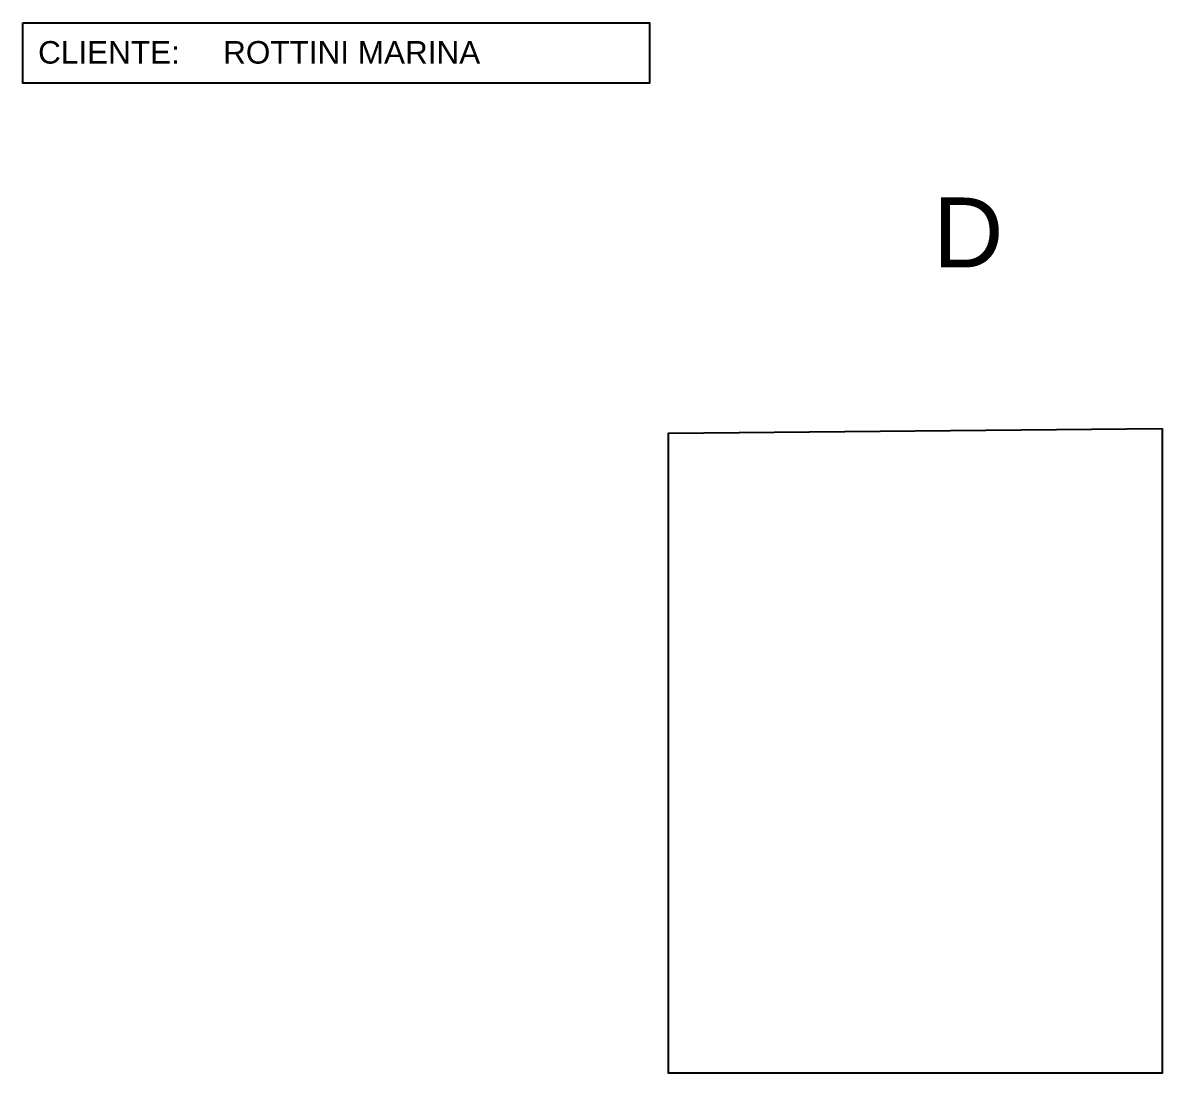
# Model space of a CAD drawing. Header units: millimetres. Extents: x -69675 to 28058, y -18677 to 10388.
# Drawn here: x -42103 to -37047, y 5728 to 10388 of the extents above; entities that cross this region are included whole.
import ezdxf

# ---------------------------------------------------------------- set-up
doc = ezdxf.new("R2010")
doc.units = ezdxf.units.MM
for name, color, linetype in [('FINESTRA', 7, 'Continuous'), ('NOTE TECNICHE', 7, 'Continuous'), ('PERIMETRO', 1, 'Continuous')]:
    doc.layers.add(name, color=color, linetype=linetype)
doc.styles.get("Standard").update_dxf_attribs({"font": 'arial.ttf'})

msp = doc.modelspace()

# ---------------------------------------------------------------- linework, layer by layer
at = {"layer": 'FINESTRA'}
msp.add_lwpolyline([(-42103.2, 10388.4), (-39322.4, 10388.4), (-39322.4, 10119.9), (-42103.2, 10119.9)], close=True, dxfattribs=at)
at = {"layer": 'PERIMETRO'}
msp.add_lwpolyline([(-37047.3, 8587.6), (-37047.3, 5727.6), (-39237.3, 5727.6), (-39237.3, 8567.6)], close=True, dxfattribs=at)

# ---------------------------------------------------------------- texts
at = {"layer": 'FINESTRA', "char_height": 100, "attachment_point": 1}
for s, width, insert in [('CLIENTE:', 1075.057, (-42035.3, 10307.2)), ('ROTTINI MARINA', 5202.875, (-41214.2, 10307.3))]:
    msp.add_mtext_dynamic_manual_height_columns(s, width=width, gutter_width=1550.9, heights=[0], dxfattribs=dict(at, insert=insert))
at = {"layer": 'NOTE TECNICHE', "insert": (-38064.5, 9613.4), "char_height": 310.2, "attachment_point": 1}
msp.add_mtext_dynamic_manual_height_columns('D', width=1434.859, gutter_width=1550.9, heights=[0], dxfattribs=at)

doc.saveas('drawing.dxf')
